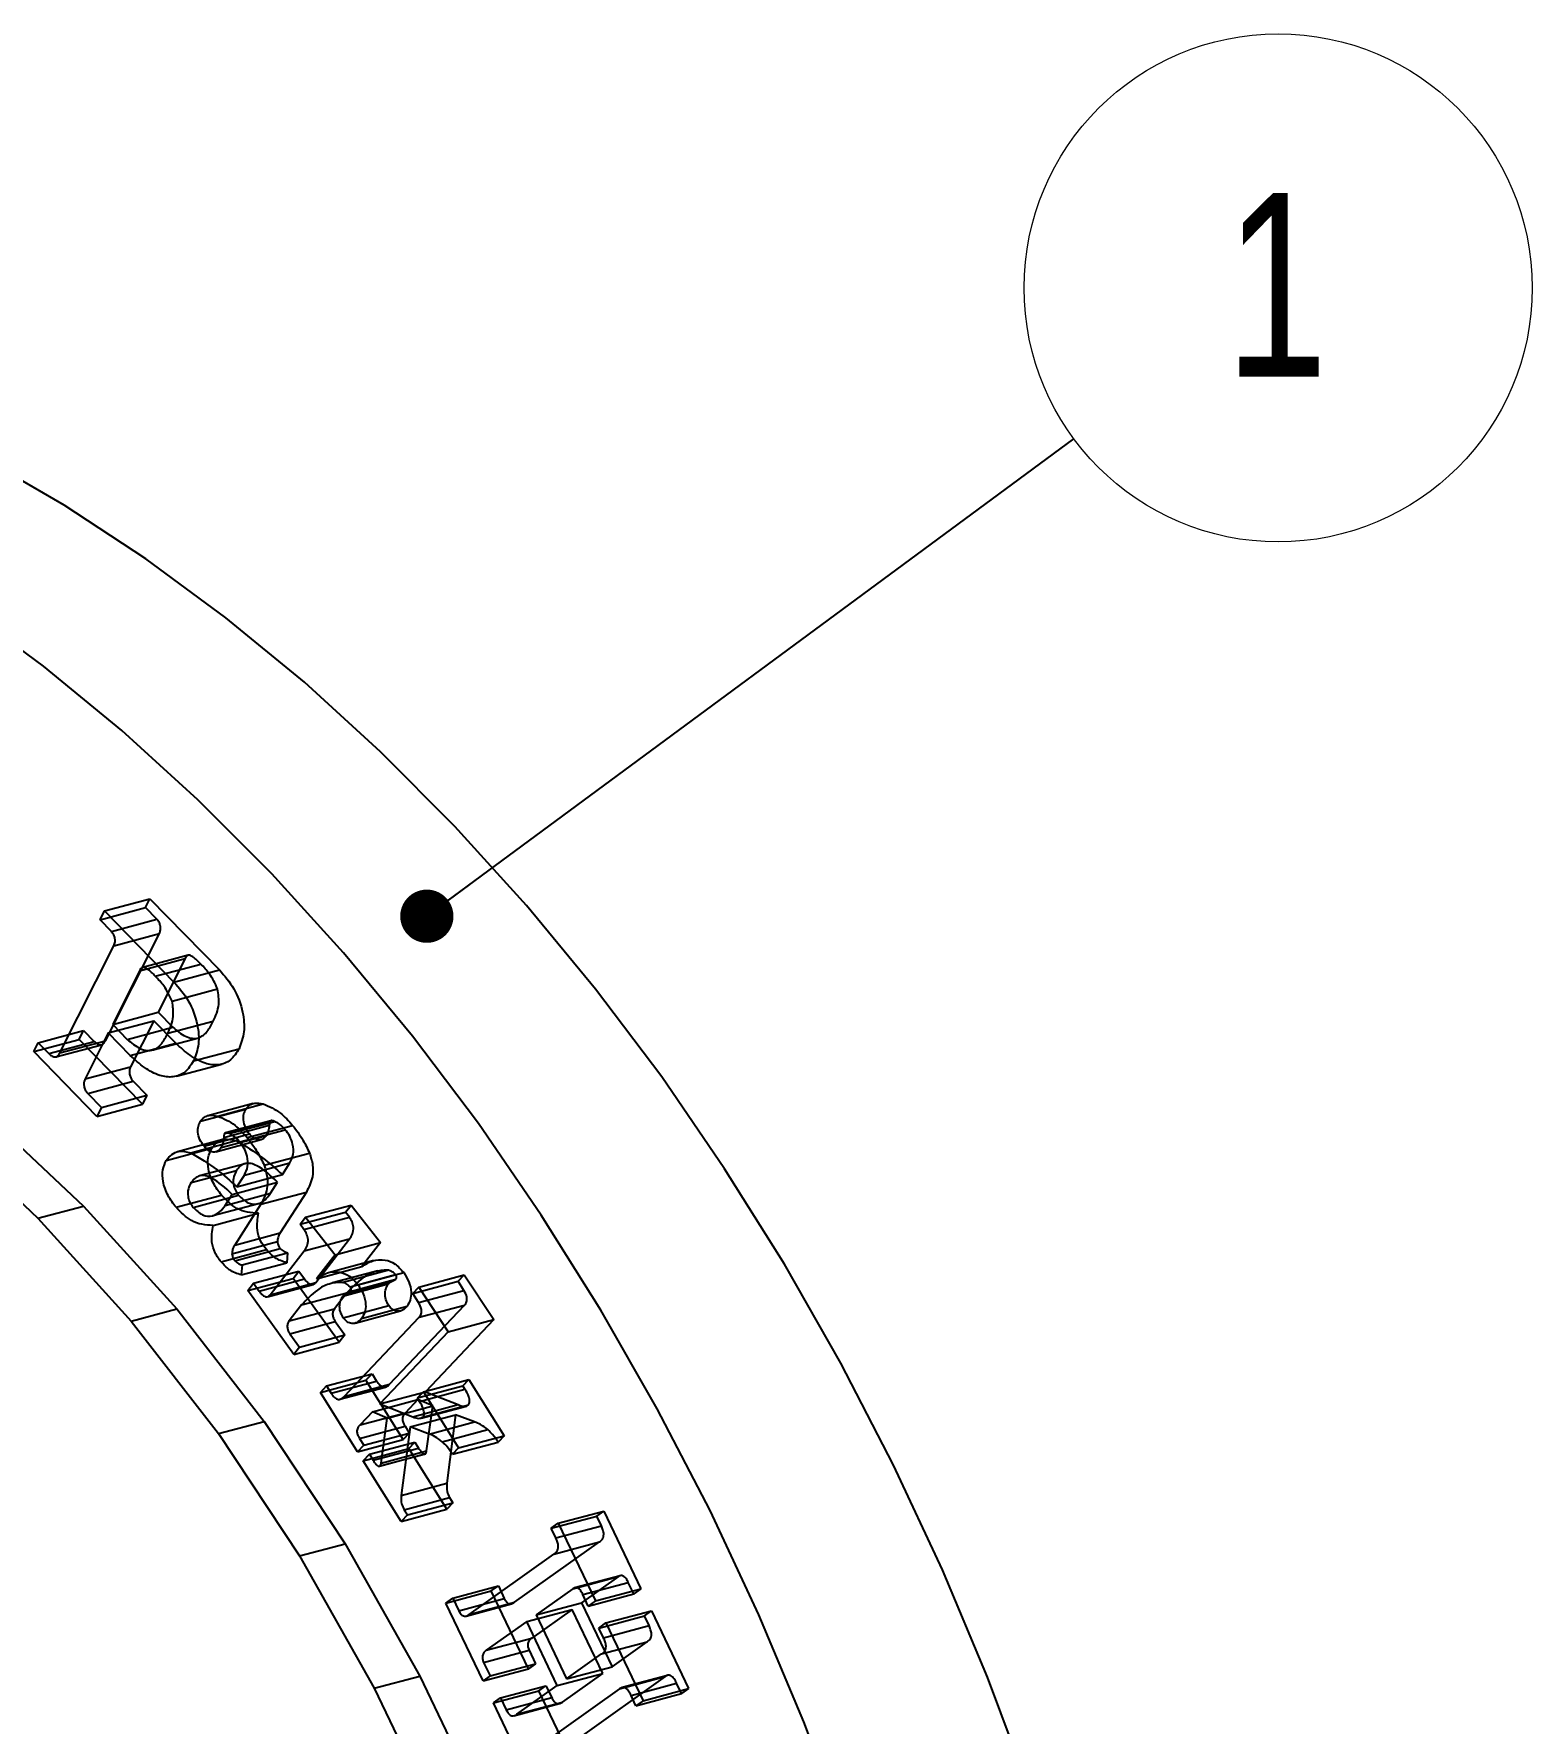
# Model space of a CAD drawing. Header units: inches. Extents: x 0 to 16.3, y 0 to 11.5.
# Drawn here: x 5.09 to 6.216, y 7.248 to 8.517 of the extents above; entities that cross this region are included whole.
import ezdxf

# ---------------------------------------------------------------- set-up
doc = ezdxf.new("R2010")
doc.units = ezdxf.units.IN
doc.header["$MEASUREMENT"] = 0
doc.styles.add('SLDTEXTSTYLE0', font='TXT', dxfattribs={"width": 0.75})
doc.dimstyles.new('SLDDIMSTYLE0', dxfattribs={"dimtxt": 0.18, "dimasz": 0.04, "dimexe": 0, "dimexo": 0.0625, "dimgap": 0, "dimtad": 0, "dimtih": 1, "dimtoh": 1, "dimdec": 0, "dimrnd": 1e-09, "dimzin": 0, "dimdsep": 46, "dimtxsty": 'Standard', "dimblk1": 'DOT', "dimblk2": 'DOT', "dimsah": 1, "dimcen": 0.09, "dimadec": 0, "dimazin": 0, "dimtfac": 0.04, "dimtdec": 0, "dimtofl": 0, "dimtmove": 0, "dimatfit": 3, "dimldrblk": 'DOT', "dimfxl": 1, "dimfrac": 2, "dimtolj": 1, "dimtzin": 0, "dimarcsym": 0})

# ---------------------------------------------------------------- blocks, each defined once
blk = doc.blocks.new('SW_NOTE_0')
at = {"color": 0, "linetype": 'Continuous', "lineweight": 0}
blk.add_circle((0.1535, 0.1133), 0.1908, dxfattribs=at)
at = {"color": 0, "linetype": 'Continuous', "lineweight": 0, "insert": (0.1522, 0.1845), "char_height": 0.1378, "attachment_point": 2, "style": 'SLDTEXTSTYLE0'}
blk.add_mtext('1', dxfattribs=at)
blk = doc.blocks.new('_Dot')
at = {"color": 0, "linetype": 'ByBlock', "lineweight": -2}
blk.add_line((-0.5, 0), (-1, 0), dxfattribs=at)
at = {"color": 0, "linetype": 'ByBlock', "const_width": 0.5}
blk.add_lwpolyline([(-0.25, 0, 1), (0.25, 0, 1)], format="xyb", close=True, dxfattribs=at)

msp = doc.modelspace()

# ---------------------------------------------------------------- linework, layer by layer
at = {"color": 7, "linetype": 'Continuous', "lineweight": 25}
for p, q in [((5.1431, 7.8582), (5.1772, 7.8673)), ((5.1739, 7.8607), (5.1772, 7.8673)), ((5.1772, 7.8673), (5.2294, 7.8139)), ((5.1397, 7.8515), (5.1739, 7.8607)), ((5.1397, 7.8515), (5.1431, 7.8582)), ((5.1431, 7.8582), (5.1952, 7.8047)), ((5.1824, 7.8519), (5.1739, 7.8607)), ((5.1483, 7.8428), (5.1397, 7.8515)), ((5.1483, 7.8428), (5.1824, 7.8519)), ((5.1096, 7.7515), (5.1501, 7.832)), ((5.1437, 7.7607), (5.1843, 7.8412)), ((5.1501, 7.832), (5.1843, 7.8412)), ((5.1694, 7.8133), (5.2036, 7.8225)), ((5.206, 7.8249), (5.1718, 7.8157)), ((5.1812, 7.8091), (5.2154, 7.8183)), ((5.2036, 7.8225), (5.1833, 7.7822)), ((5.1694, 7.8133), (5.1492, 7.773)), ((5.1952, 7.8047), (5.2294, 7.8139)), ((5.1939, 7.7904), (5.228, 7.7996)), ((5.1492, 7.773), (5.1833, 7.7822)), ((5.1833, 7.7822), (5.1944, 7.7709)), ((5.0933, 7.7592), (5.1274, 7.7683)), ((5.1241, 7.7617), (5.1274, 7.7683)), ((5.1274, 7.7683), (5.1354, 7.7602)), ((5.1459, 7.7665), (5.1286, 7.7321)), ((5.1459, 7.7665), (5.1801, 7.7757)), ((5.1624, 7.7496), (5.1459, 7.7665)), ((5.1492, 7.773), (5.1602, 7.7617)), ((5.1602, 7.7617), (5.1944, 7.7709)), ((5.1801, 7.7757), (5.1627, 7.7412)), ((5.1966, 7.7588), (5.1801, 7.7757)), ((5.1906, 7.7663), (5.2248, 7.7754)), ((5.0899, 7.7525), (5.1241, 7.7617)), ((5.0899, 7.7525), (5.0933, 7.7592)), ((5.0933, 7.7592), (5.1012, 7.751)), ((5.1012, 7.751), (5.1354, 7.7602)), ((5.1066, 7.7486), (5.1408, 7.7577)), ((5.1096, 7.7515), (5.1437, 7.7607)), ((5.1716, 7.713), (5.1241, 7.7617)), ((5.1624, 7.7496), (5.1966, 7.7588)), ((5.1796, 7.7538), (5.2138, 7.7629)), ((5.21, 7.7455), (5.2441, 7.7547)), ((5.1374, 7.7039), (5.0899, 7.7525)), ((5.1286, 7.7321), (5.1627, 7.7412)), ((5.1971, 7.734), (5.2313, 7.7432)), ((5.1305, 7.721), (5.1646, 7.7302)), ((5.1646, 7.7302), (5.1749, 7.7197)), ((5.1305, 7.721), (5.1407, 7.7105)), ((5.1407, 7.7105), (5.1749, 7.7197)), ((5.1749, 7.7197), (5.1716, 7.713)), ((5.0526, 7.7067), (5.1272, 7.6365)), ((5.1374, 7.7039), (5.1716, 7.713)), ((5.1407, 7.7105), (5.1374, 7.7039)), ((5.2151, 7.7002), (5.2493, 7.7093)), ((5.2548, 7.7135), (5.2207, 7.7044)), ((5.2281, 7.7041), (5.2622, 7.7133)), ((5.0184, 7.6975), (5.093, 7.6273)), ((5.2178, 7.6816), (5.2519, 7.6907)), ((5.2306, 7.6804), (5.2647, 7.6896)), ((5.2327, 7.6881), (5.2668, 7.6972)), ((5.2332, 7.6909), (5.2673, 7.7001)), ((5.2681, 7.7006), (5.234, 7.6915)), ((5.2367, 7.691), (5.2709, 7.7001)), ((5.2447, 7.6847), (5.2788, 7.6938)), ((5.2502, 7.6879), (5.2844, 7.697)), ((5.1895, 7.6708), (5.2237, 7.68)), ((5.2319, 7.6864), (5.1978, 7.6773)), ((5.2078, 7.6766), (5.2419, 7.6857)), ((5.2267, 7.6772), (5.2608, 7.6864)), ((5.2486, 7.6683), (5.2145, 7.6592)), ((5.2481, 7.6597), (5.2823, 7.6689)), ((5.263, 7.6671), (5.2971, 7.6763)), ((5.2767, 7.6601), (5.2823, 7.6689)), ((5.2081, 7.6541), (5.2423, 7.6632)), ((5.2389, 7.6453), (5.2731, 7.6545)), ((5.2425, 7.651), (5.2767, 7.6601)), ((5.2425, 7.651), (5.2481, 7.6597)), ((5.2677, 7.6461), (5.2731, 7.6545)), ((5.1968, 7.6356), (5.231, 7.6447)), ((5.2097, 7.6355), (5.2438, 7.6446)), ((5.2336, 7.637), (5.2677, 7.6461)), ((5.2336, 7.637), (5.2389, 7.6453)), ((5.2606, 7.6379), (5.2947, 7.647)), ((5.2947, 7.647), (5.275, 7.6163)), ((5.093, 7.6273), (5.1272, 7.6365)), ((5.093, 7.6273), (5.1631, 7.5501)), ((5.1272, 7.6365), (5.1973, 7.5592)), ((5.2245, 7.6293), (5.2587, 7.6384)), ((5.2246, 7.6219), (5.2587, 7.6311)), ((5.2606, 7.6379), (5.2409, 7.6071)), ((5.2901, 7.6229), (5.3242, 7.632)), ((5.2901, 7.6229), (5.2941, 7.6281)), ((5.2929, 7.619), (5.327, 7.6281)), ((5.2941, 7.6281), (5.3283, 7.6372)), ((5.2941, 7.6281), (5.3163, 7.6)), ((5.3242, 7.632), (5.3283, 7.6372)), ((5.327, 7.6281), (5.3242, 7.632)), ((5.3283, 7.6372), (5.3504, 7.6091)), ((5.2409, 7.6071), (5.275, 7.6163)), ((5.2929, 7.619), (5.2901, 7.6229)), ((5.2306, 7.5946), (5.2647, 7.6038)), ((5.2388, 7.6007), (5.2729, 7.6099)), ((5.2409, 7.5954), (5.275, 7.6046)), ((5.2464, 7.5923), (5.2806, 7.6014)), ((5.2675, 7.5699), (5.2931, 7.6028)), ((5.2806, 7.6014), (5.2799, 7.5939)), ((5.2931, 7.6028), (5.3272, 7.6119)), ((5.3017, 7.579), (5.3272, 7.6119)), ((5.3163, 7.6), (5.3504, 7.6091)), ((5.3504, 7.6091), (5.3363, 7.591)), ((5.2458, 7.5848), (5.2799, 7.5939)), ((5.2464, 7.5923), (5.2458, 7.5848)), ((5.3163, 7.6), (5.3022, 7.5819)), ((5.3022, 7.5819), (5.3363, 7.591)), ((5.3454, 7.5956), (5.3113, 7.5864)), ((5.3214, 7.5792), (5.3556, 7.5884)), ((5.2506, 7.5731), (5.2847, 7.5822)), ((5.2506, 7.5731), (5.2549, 7.5786)), ((5.2549, 7.5786), (5.289, 7.5877)), ((5.2549, 7.5786), (5.2592, 7.5727)), ((5.2592, 7.5727), (5.2933, 7.5818)), ((5.2655, 7.5684), (5.2997, 7.5776)), ((5.2675, 7.5699), (5.3017, 7.579)), ((5.2847, 7.5822), (5.289, 7.5877)), ((5.3194, 7.5342), (5.2847, 7.5822)), ((5.289, 7.5877), (5.2933, 7.5818)), ((5.3485, 7.5879), (5.3143, 7.5788)), ((5.3221, 7.5688), (5.3562, 7.578)), ((5.326, 7.5714), (5.3601, 7.5806)), ((5.3275, 7.5759), (5.3617, 7.5851)), ((5.3277, 7.5724), (5.3619, 7.5815)), ((5.3336, 7.5773), (5.3678, 7.5865)), ((5.3746, 7.5709), (5.4088, 7.5801)), ((5.3746, 7.5709), (5.3791, 7.5757)), ((5.3791, 7.5757), (5.4133, 7.5848)), ((5.3791, 7.5757), (5.4013, 7.5421)), ((5.4088, 7.5801), (5.4133, 7.5848)), ((5.4131, 7.5732), (5.4088, 7.5801)), ((5.4133, 7.5848), (5.4354, 7.5512)), ((5.2852, 7.5251), (5.2506, 7.5731)), ((5.2911, 7.5622), (5.3252, 7.5713)), ((5.3252, 7.5713), (5.3159, 7.5594)), ((5.379, 7.564), (5.3746, 7.5709)), ((5.379, 7.564), (5.4131, 7.5732)), ((5.1631, 7.5501), (5.1973, 7.5592)), ((5.1631, 7.5501), (5.2287, 7.4656)), ((5.1973, 7.5592), (5.2629, 7.4747)), ((5.2911, 7.5622), (5.2817, 7.5502)), ((5.2817, 7.5502), (5.3159, 7.5594)), ((5.3224, 7.5526), (5.3566, 7.5617)), ((5.3231, 7.4935), (5.3794, 7.553)), ((5.3314, 7.5486), (5.3655, 7.5577)), ((5.3361, 7.552), (5.3703, 7.5612)), ((5.3572, 7.5027), (5.4136, 7.5621)), ((5.3794, 7.553), (5.4136, 7.5621)), ((5.4354, 7.5512), (5.3841, 7.4971)), ((5.4013, 7.5421), (5.4354, 7.5512)), ((5.2823, 7.5406), (5.3164, 7.5498)), ((5.2823, 7.5406), (5.2895, 7.5306)), ((5.2895, 7.5306), (5.3237, 7.5397)), ((5.3164, 7.5498), (5.3237, 7.5397)), ((5.3237, 7.5397), (5.3194, 7.5342)), ((5.4013, 7.5421), (5.35, 7.488)), ((5.2852, 7.5251), (5.3194, 7.5342)), ((5.2895, 7.5306), (5.2852, 7.5251)), ((5.3053, 7.4965), (5.3394, 7.5057)), ((5.3053, 7.4965), (5.3099, 7.5014)), ((5.3099, 7.5014), (5.3441, 7.5105)), ((5.3099, 7.5014), (5.3134, 7.4959)), ((5.3134, 7.4959), (5.3475, 7.505)), ((5.3199, 7.4914), (5.3541, 7.5006)), ((5.3231, 7.4935), (5.3572, 7.5027)), ((5.3394, 7.5057), (5.3441, 7.5105)), ((5.3673, 7.4611), (5.3394, 7.5057)), ((5.3441, 7.5105), (5.3475, 7.505)), ((5.3781, 7.4924), (5.4122, 7.5015)), ((5.3826, 7.4971), (5.4167, 7.5062)), ((5.4122, 7.5015), (5.4167, 7.5062)), ((5.4138, 7.4989), (5.4122, 7.5015)), ((5.4167, 7.5062), (5.4432, 7.4639)), ((5.3332, 7.452), (5.3053, 7.4965)), ((5.3443, 7.4819), (5.3784, 7.4911)), ((5.35, 7.488), (5.3841, 7.4971)), ((5.35, 7.488), (5.3746, 7.4782)), ((5.3555, 7.4773), (5.3897, 7.4865)), ((5.3784, 7.4911), (5.3691, 7.4813)), ((5.3746, 7.4782), (5.4087, 7.4874)), ((5.3781, 7.4924), (5.3826, 7.4971)), ((5.3797, 7.4898), (5.3781, 7.4924)), ((5.3897, 7.4865), (5.3784, 7.4911)), ((5.3797, 7.4898), (5.4138, 7.4989)), ((5.3823, 7.4779), (5.4165, 7.4871)), ((5.3826, 7.4971), (5.409, 7.4548)), ((5.3841, 7.4971), (5.4087, 7.4874)), ((5.385, 7.4526), (5.3897, 7.4865)), ((5.2287, 7.4656), (5.2629, 7.4747)), ((5.2629, 7.4747), (5.3238, 7.3829)), ((5.3443, 7.4819), (5.335, 7.4721)), ((5.335, 7.4721), (5.3691, 7.4813)), ((5.3555, 7.4773), (5.3443, 7.4819)), ((5.3508, 7.4434), (5.3555, 7.4773)), ((5.3727, 7.4707), (5.4068, 7.4798)), ((5.3809, 7.4771), (5.415, 7.4863)), ((5.3869, 7.4653), (5.421, 7.4745)), ((5.4068, 7.4798), (5.4002, 7.4283)), ((5.421, 7.4745), (5.4068, 7.4798)), ((5.2287, 7.4656), (5.2896, 7.3738)), ((5.3332, 7.452), (5.3673, 7.4611)), ((5.3347, 7.4619), (5.3688, 7.4711)), ((5.3347, 7.4619), (5.3378, 7.4569)), ((5.3378, 7.4569), (5.372, 7.466)), ((5.3727, 7.4707), (5.366, 7.4191)), ((5.372, 7.466), (5.3673, 7.4611)), ((5.3688, 7.4711), (5.372, 7.466)), ((5.3869, 7.4653), (5.3727, 7.4707)), ((5.3968, 7.4595), (5.431, 7.4686)), ((5.409, 7.4548), (5.4432, 7.4639)), ((5.4432, 7.4639), (5.4387, 7.4592)), ((5.3378, 7.4569), (5.3332, 7.452)), ((5.3374, 7.4452), (5.3716, 7.4544)), ((5.3374, 7.4452), (5.342, 7.4501)), ((5.342, 7.4501), (5.3762, 7.4593)), ((5.342, 7.4501), (5.3449, 7.4456)), ((5.3449, 7.4456), (5.379, 7.4547)), ((5.3496, 7.4411), (5.3837, 7.4503)), ((5.3501, 7.4414), (5.3843, 7.4505)), ((5.3508, 7.4434), (5.385, 7.4526)), ((5.3716, 7.4544), (5.3762, 7.4593)), ((5.4001, 7.4088), (5.3716, 7.4544)), ((5.3762, 7.4593), (5.379, 7.4547)), ((5.4045, 7.4501), (5.4387, 7.4592)), ((5.409, 7.4548), (5.4045, 7.4501)), ((5.366, 7.3996), (5.3374, 7.4452)), ((5.366, 7.4191), (5.4002, 7.4283)), ((5.3682, 7.4084), (5.4023, 7.4175)), ((5.3706, 7.4045), (5.4047, 7.4137)), ((5.4047, 7.4137), (5.4001, 7.4088)), ((5.4023, 7.4175), (5.4047, 7.4137)), ((5.366, 7.3996), (5.4001, 7.4088)), ((5.3706, 7.4045), (5.366, 7.3996)), ((5.3682, 7.4084), (5.3706, 7.4045)), ((5.4786, 7.3945), (5.5128, 7.4036)), ((5.4786, 7.3945), (5.4839, 7.3983)), ((5.4839, 7.3983), (5.5181, 7.4074)), ((5.4839, 7.3983), (5.5118, 7.3399)), ((5.5128, 7.4036), (5.5181, 7.4074)), ((5.5163, 7.3963), (5.5128, 7.4036)), ((5.5181, 7.4074), (5.546, 7.349)), ((5.4821, 7.3872), (5.4786, 7.3945)), ((5.4821, 7.3872), (5.5163, 7.3963)), ((5.2896, 7.3738), (5.3238, 7.3829)), ((5.2896, 7.3738), (5.3457, 7.2744)), ((5.3238, 7.3829), (5.3799, 7.2835)), ((5.417, 7.3298), (5.4807, 7.3751)), ((5.4511, 7.3389), (5.5148, 7.3842)), ((5.4807, 7.3751), (5.5148, 7.3842)), ((5.3995, 7.3382), (5.4336, 7.3474)), ((5.4048, 7.342), (5.4389, 7.3512)), ((5.4336, 7.3474), (5.4389, 7.3512)), ((5.4615, 7.289), (5.4336, 7.3474)), ((5.4389, 7.3512), (5.4434, 7.3418)), ((5.4949, 7.3491), (5.4672, 7.3295)), ((5.4949, 7.3491), (5.5291, 7.3583)), ((5.5303, 7.3589), (5.4961, 7.3498)), ((5.5291, 7.3583), (5.5014, 7.3386)), ((5.5024, 7.3447), (5.5365, 7.3539)), ((5.5118, 7.3399), (5.546, 7.349)), ((5.5407, 7.3453), (5.5365, 7.3539)), ((5.546, 7.349), (5.5407, 7.3453)), ((5.3995, 7.3382), (5.4048, 7.342)), ((5.4274, 7.2799), (5.3995, 7.3382)), ((5.4048, 7.342), (5.4093, 7.3326)), ((5.4093, 7.3326), (5.4434, 7.3418)), ((5.4147, 7.3286), (5.4489, 7.3378)), ((5.417, 7.3298), (5.4511, 7.3389)), ((5.4672, 7.3295), (5.5014, 7.3386)), ((5.5014, 7.3386), (5.5243, 7.2905)), ((5.5065, 7.3361), (5.5024, 7.3447)), ((5.5065, 7.3361), (5.5407, 7.3453)), ((5.5118, 7.3399), (5.5065, 7.3361)), ((5.4602, 7.3245), (5.4298, 7.3029)), ((5.4602, 7.3245), (5.4944, 7.3336)), ((5.4832, 7.2764), (5.4602, 7.3245)), ((5.4944, 7.3336), (5.464, 7.312)), ((5.4672, 7.3295), (5.4902, 7.2814)), ((5.5173, 7.2855), (5.4944, 7.3336)), ((5.5144, 7.3196), (5.5486, 7.3287)), ((5.5144, 7.3196), (5.5197, 7.3234)), ((5.5197, 7.3234), (5.5539, 7.3325)), ((5.5197, 7.3234), (5.5477, 7.2649)), ((5.5486, 7.3287), (5.5539, 7.3325)), ((5.5521, 7.3214), (5.5486, 7.3287)), ((5.5539, 7.3325), (5.5818, 7.2741)), ((5.4298, 7.3029), (5.464, 7.312)), ((5.5179, 7.3123), (5.5144, 7.3196)), ((5.5165, 7.3001), (5.5506, 7.3092)), ((5.5179, 7.3123), (5.5521, 7.3214)), ((5.5243, 7.2905), (5.5506, 7.3092)), ((5.4278, 7.2938), (5.462, 7.3029)), ((5.462, 7.3029), (5.4668, 7.2928)), ((5.4902, 7.2814), (5.5165, 7.3001)), ((5.3457, 7.2744), (5.3799, 7.2835)), ((5.3799, 7.2835), (5.4312, 7.1765)), ((5.4274, 7.2799), (5.4615, 7.289)), ((5.4327, 7.2836), (5.4274, 7.2799)), ((5.4278, 7.2938), (5.4327, 7.2836)), ((5.4327, 7.2836), (5.4668, 7.2928)), ((5.4668, 7.2928), (5.4615, 7.289)), ((5.4832, 7.2764), (5.5173, 7.2855)), ((5.487, 7.264), (5.5173, 7.2855)), ((5.4902, 7.2814), (5.5243, 7.2905)), ((5.566, 7.284), (5.5318, 7.2749)), ((5.3457, 7.2744), (5.397, 7.1673)), ((5.4353, 7.2633), (5.4694, 7.2725)), ((5.4406, 7.2671), (5.4747, 7.2762)), ((5.4528, 7.2548), (5.4832, 7.2764)), ((5.53, 7.2739), (5.4662, 7.2286)), ((5.4694, 7.2725), (5.4747, 7.2762)), ((5.4974, 7.214), (5.4694, 7.2725)), ((5.4747, 7.2762), (5.479, 7.2674)), ((5.5641, 7.2831), (5.5003, 7.2377)), ((5.53, 7.2739), (5.5641, 7.2831)), ((5.5386, 7.269), (5.5727, 7.2781)), ((5.5477, 7.2649), (5.5818, 7.2741)), ((5.5765, 7.2703), (5.5727, 7.2781)), ((5.5818, 7.2741), (5.5765, 7.2703)), ((5.4353, 7.2633), (5.4406, 7.2671)), ((5.4632, 7.2049), (5.4353, 7.2633)), ((5.4406, 7.2671), (5.4448, 7.2582)), ((5.4448, 7.2582), (5.479, 7.2674)), ((5.4506, 7.2537), (5.4848, 7.2628)), ((5.4528, 7.2548), (5.487, 7.264)), ((5.5423, 7.2612), (5.5386, 7.269)), ((5.5423, 7.2612), (5.5765, 7.2703)), ((5.5477, 7.2649), (5.5423, 7.2612))]:
    msp.add_line(p, q, dxfattribs=at)
at = {"color": 7, "linetype": 'Continuous', "lineweight": 25, "flags": 128}
for points in [[(5.8371, 7.2004), (5.8064, 7.2826), (5.7725, 7.3632), (5.7358, 7.4419), (5.6961, 7.5185), (5.6538, 7.5928), (5.6089, 7.6645), (5.5616, 7.7335), (5.5119, 7.7994), (5.4601, 7.8623), (5.4062, 7.9217), (5.3505, 7.9776), (5.2932, 8.0299), (5.2343, 8.0783), (5.174, 8.1226), (5.1127, 8.1629), (5.0503, 8.1989)], [(5.6993, 7.1673), (5.6685, 7.2492), (5.6346, 7.3295), (5.5979, 7.4079), (5.5583, 7.4843), (5.516, 7.5583), (5.4711, 7.6297), (5.4239, 7.6984), (5.3743, 7.7641), (5.3225, 7.8267), (5.2688, 7.886), (5.2132, 7.9417), (5.156, 7.9938), (5.0973, 8.042), (5.0372, 8.0862)]]:
    msp.add_lwpolyline(points, dxfattribs=at)
at = {"color": 7, "linetype": 'Continuous', "lineweight": 25}
for points, knots in [([(5.1501, 7.832), (5.1505, 7.8329), (5.1512, 7.8348), (5.1509, 7.8381), (5.1499, 7.8409), (5.1488, 7.8421), (5.1483, 7.8428)], [0, 0, 0, 0, 0.280308, 0.55972, 0.780009, 1, 1, 1, 1]), ([(5.1843, 7.8412), (5.1846, 7.8421), (5.1854, 7.8439), (5.1851, 7.8472), (5.1841, 7.85), (5.183, 7.8513), (5.1824, 7.8519)], [0, 0, 0, 0, 0.280308, 0.55972, 0.780009, 1, 1, 1, 1]), ([(5.2154, 7.8183), (5.2134, 7.8202), (5.211, 7.8227), (5.2077, 7.8248), (5.206, 7.8251), (5.2045, 7.8241), (5.2039, 7.823), (5.2036, 7.8225)], [0, 0, 0, 0, 0.500477, 0.625634, 0.750107, 0.874869, 1, 1, 1, 1]), ([(5.228, 7.7996), (5.2261, 7.8036), (5.2227, 7.8108), (5.2176, 7.816), (5.2154, 7.8183)], [0, 0, 0, 0, 0.55774, 1, 1, 1, 1]), ([(5.1812, 7.8091), (5.1793, 7.8111), (5.1768, 7.8136), (5.1736, 7.8157), (5.1718, 7.8159), (5.1704, 7.815), (5.1697, 7.8139), (5.1694, 7.8133)], [0, 0, 0, 0, 0.5004774, 0.6256338, 0.7501072, 0.8748691, 1, 1, 1, 1]), ([(5.1939, 7.7904), (5.192, 7.7944), (5.1885, 7.8016), (5.1835, 7.8068), (5.1812, 7.8091)], [0, 0, 0, 0, 0.55774, 1, 1, 1, 1]), ([(5.1952, 7.8047), (5.1991, 7.8003), (5.2068, 7.7914), (5.2131, 7.7744), (5.2146, 7.7578), (5.2115, 7.7496), (5.21, 7.7455)], [0, 0, 0, 0, 0.280658, 0.560202, 0.780158, 1, 1, 1, 1]), ([(5.2294, 7.8139), (5.2332, 7.8094), (5.241, 7.8006), (5.2472, 7.7835), (5.2487, 7.767), (5.2457, 7.7588), (5.2441, 7.7547)], [0, 0, 0, 0, 0.280658, 0.560202, 0.780158, 1, 1, 1, 1]), ([(5.2248, 7.7754), (5.2266, 7.7794), (5.2299, 7.7865), (5.2286, 7.7956), (5.228, 7.7996)], [0, 0, 0, 0, 0.561699, 1, 1, 1, 1]), ([(5.1906, 7.7663), (5.1924, 7.7703), (5.1957, 7.7774), (5.1944, 7.7865), (5.1939, 7.7904)], [0, 0, 0, 0, 0.561699, 1, 1, 1, 1]), ([(5.1602, 7.7617), (5.1633, 7.7591), (5.1694, 7.7539), (5.1795, 7.7523), (5.1864, 7.7583), (5.1892, 7.7636), (5.1906, 7.7663)], [0, 0, 0, 0, 0.280279, 0.559617, 0.778682, 1, 1, 1, 1]), ([(5.1944, 7.7709), (5.1974, 7.7683), (5.2036, 7.763), (5.2136, 7.7615), (5.2206, 7.7674), (5.2234, 7.7727), (5.2248, 7.7754)], [0, 0, 0, 0, 0.280279, 0.559617, 0.778682, 1, 1, 1, 1]), ([(5.1354, 7.7602), (5.1362, 7.7594), (5.1378, 7.7579), (5.1405, 7.7574), (5.1425, 7.7586), (5.1433, 7.76), (5.1437, 7.7607)], [0, 0, 0, 0, 0.28071, 0.559434, 0.779459, 1, 1, 1, 1]), ([(5.2441, 7.7547), (5.2422, 7.7516), (5.2382, 7.7453), (5.2287, 7.7419), (5.2181, 7.7432), (5.2071, 7.7493), (5.2001, 7.7556), (5.1966, 7.7588)], [0, 0, 0, 0, 0.1863114, 0.3725905, 0.5591284, 0.7794711, 1, 1, 1, 1]), ([(5.1012, 7.751), (5.102, 7.7503), (5.1037, 7.7488), (5.1063, 7.7482), (5.1084, 7.7495), (5.1092, 7.7508), (5.1096, 7.7515)], [0, 0, 0, 0, 0.28071, 0.559434, 0.779459, 1, 1, 1, 1]), ([(5.1627, 7.7412), (5.1623, 7.7403), (5.1616, 7.7384), (5.1618, 7.735), (5.163, 7.7322), (5.1641, 7.7308), (5.1646, 7.7302)], [0, 0, 0, 0, 0.280475, 0.559172, 0.779432, 1, 1, 1, 1]), ([(5.21, 7.7455), (5.208, 7.7424), (5.204, 7.7362), (5.1946, 7.7328), (5.184, 7.7341), (5.1729, 7.7401), (5.1659, 7.7464), (5.1624, 7.7496)], [0, 0, 0, 0, 0.186311, 0.372591, 0.559128, 0.779471, 1, 1, 1, 1]), ([(5.1286, 7.7321), (5.1282, 7.7312), (5.1274, 7.7293), (5.1276, 7.7259), (5.1288, 7.723), (5.1299, 7.7217), (5.1305, 7.721)], [0, 0, 0, 0, 0.280475, 0.559172, 0.779432, 1, 1, 1, 1]), ([(5.2151, 7.7002), (5.216, 7.7013), (5.2179, 7.7036), (5.2224, 7.7051), (5.2259, 7.7045), (5.2281, 7.7041)], [0, 0, 0, 0, 0.279829, 0.55995, 1, 1, 1, 1]), ([(5.2281, 7.7041), (5.2326, 7.7022), (5.2406, 7.6988), (5.2473, 7.6912), (5.2502, 7.6879)], [0, 0, 0, 0, 0.558953, 1, 1, 1, 1]), ([(5.2519, 7.6907), (5.2508, 7.6922), (5.2486, 7.6953), (5.2472, 7.7009), (5.2474, 7.7059), (5.2487, 7.7082), (5.2493, 7.7093)], [0, 0, 0, 0, 0.280284, 0.559454, 0.779566, 1, 1, 1, 1]), ([(5.2493, 7.7093), (5.2502, 7.7105), (5.252, 7.7127), (5.2566, 7.7143), (5.2601, 7.7137), (5.2622, 7.7133)], [0, 0, 0, 0, 0.279829, 0.55995, 1, 1, 1, 1]), ([(5.2622, 7.7133), (5.2667, 7.7114), (5.2747, 7.7079), (5.2814, 7.7004), (5.2844, 7.697)], [0, 0, 0, 0, 0.558953, 1, 1, 1, 1]), ([(5.2178, 7.6816), (5.2166, 7.6831), (5.2144, 7.6861), (5.213, 7.6917), (5.2133, 7.6967), (5.2145, 7.699), (5.2151, 7.7002)], [0, 0, 0, 0, 0.280284, 0.559454, 0.779566, 1, 1, 1, 1]), ([(5.2332, 7.6909), (5.233, 7.6904), (5.2327, 7.6895), (5.2327, 7.6885), (5.2327, 7.6881)], [0, 0, 0, 0, 0.5575615, 1, 1, 1, 1]), ([(5.2367, 7.691), (5.236, 7.6912), (5.2351, 7.6916), (5.2338, 7.6915), (5.2334, 7.6911), (5.2332, 7.6909)], [0, 0, 0, 0, 0.559132, 0.780611, 1, 1, 1, 1]), ([(5.2447, 7.6847), (5.2433, 7.6862), (5.2409, 7.6889), (5.238, 7.6904), (5.2367, 7.691)], [0, 0, 0, 0, 0.559976, 1, 1, 1, 1]), ([(5.2647, 7.6896), (5.2638, 7.6884), (5.2619, 7.6862), (5.2581, 7.686), (5.2546, 7.6878), (5.2528, 7.6897), (5.2519, 7.6907)], [0, 0, 0, 0, 0.27972, 0.558847, 0.779195, 1, 1, 1, 1]), ([(5.2668, 7.6972), (5.2667, 7.6956), (5.2664, 7.6928), (5.2652, 7.6905), (5.2647, 7.6896)], [0, 0, 0, 0, 0.559937, 1, 1, 1, 1]), ([(5.2673, 7.7001), (5.2672, 7.6996), (5.2669, 7.6987), (5.2669, 7.6977), (5.2668, 7.6972)], [0, 0, 0, 0, 0.557561, 1, 1, 1, 1]), ([(5.2709, 7.7001), (5.2702, 7.7004), (5.2692, 7.7007), (5.2679, 7.7007), (5.2675, 7.7003), (5.2673, 7.7001)], [0, 0, 0, 0, 0.559132, 0.780611, 1, 1, 1, 1]), ([(5.2788, 7.6938), (5.2775, 7.6954), (5.275, 7.6981), (5.2722, 7.6995), (5.2709, 7.7001)], [0, 0, 0, 0, 0.5599757, 1, 1, 1, 1]), ([(5.2823, 7.6689), (5.2833, 7.6709), (5.2853, 7.6749), (5.2848, 7.6826), (5.2824, 7.6891), (5.28, 7.6923), (5.2788, 7.6938)], [0, 0, 0, 0, 0.279603, 0.558845, 0.779219, 1, 1, 1, 1]), ([(5.2844, 7.697), (5.2871, 7.6935), (5.292, 7.6872), (5.2955, 7.6796), (5.2971, 7.6763)], [0, 0, 0, 0, 0.560041, 1, 1, 1, 1]), ([(5.1895, 7.6708), (5.1908, 7.6725), (5.1934, 7.6757), (5.1997, 7.6784), (5.2047, 7.6773), (5.2078, 7.6766)], [0, 0, 0, 0, 0.280338, 0.560505, 1, 1, 1, 1]), ([(5.2306, 7.6804), (5.2296, 7.6793), (5.2278, 7.677), (5.2239, 7.6768), (5.2204, 7.6786), (5.2187, 7.6806), (5.2178, 7.6816)], [0, 0, 0, 0, 0.27972, 0.558847, 0.779195, 1, 1, 1, 1]), ([(5.231, 7.6447), (5.2288, 7.6476), (5.2245, 7.6532), (5.2209, 7.6633), (5.2204, 7.6732), (5.2226, 7.6777), (5.2237, 7.68)], [0, 0, 0, 0, 0.280945, 0.5605, 0.780323, 1, 1, 1, 1]), ([(5.2237, 7.68), (5.225, 7.6816), (5.2275, 7.6849), (5.2339, 7.6876), (5.2389, 7.6864), (5.2419, 7.6857)], [0, 0, 0, 0, 0.280338, 0.560505, 1, 1, 1, 1]), ([(5.2327, 7.6881), (5.2325, 7.6865), (5.2322, 7.6836), (5.2311, 7.6814), (5.2306, 7.6804)], [0, 0, 0, 0, 0.559937, 1, 1, 1, 1]), ([(5.2419, 7.6857), (5.2486, 7.6817), (5.2606, 7.6744), (5.2718, 7.6645), (5.2767, 7.6601)], [0, 0, 0, 0, 0.559208, 1, 1, 1, 1]), ([(5.2481, 7.6597), (5.2491, 7.6617), (5.2511, 7.6658), (5.2506, 7.6734), (5.2482, 7.68), (5.2459, 7.6831), (5.2447, 7.6847)], [0, 0, 0, 0, 0.279603, 0.558845, 0.779219, 1, 1, 1, 1]), ([(5.2502, 7.6879), (5.2529, 7.6844), (5.2578, 7.6781), (5.2614, 7.6705), (5.263, 7.6671)], [0, 0, 0, 0, 0.560041, 1, 1, 1, 1]), ([(5.1968, 7.6356), (5.1947, 7.6384), (5.1904, 7.6441), (5.1867, 7.6542), (5.1863, 7.664), (5.1885, 7.6686), (5.1895, 7.6708)], [0, 0, 0, 0, 0.280945, 0.5605, 0.780323, 1, 1, 1, 1]), ([(5.2078, 7.6766), (5.2145, 7.6725), (5.2265, 7.6653), (5.2376, 7.6554), (5.2425, 7.651)], [0, 0, 0, 0, 0.559208, 1, 1, 1, 1]), ([(5.2731, 7.6545), (5.268, 7.6593), (5.2617, 7.6652), (5.2531, 7.6687), (5.2489, 7.6687), (5.245, 7.6669), (5.2432, 7.6645), (5.2423, 7.6632)], [0, 0, 0, 0, 0.499941, 0.625073, 0.750063, 0.87499, 1, 1, 1, 1]), ([(5.263, 7.6671), (5.2639, 7.6642), (5.2658, 7.6583), (5.2654, 7.6474), (5.2624, 7.6415), (5.2606, 7.6379)], [0, 0, 0, 0, 0.28002, 0.560505, 1, 1, 1, 1]), ([(5.2971, 7.6763), (5.298, 7.6733), (5.2999, 7.6675), (5.2996, 7.6565), (5.2965, 7.6506), (5.2947, 7.647)], [0, 0, 0, 0, 0.28002, 0.5605047, 1, 1, 1, 1]), ([(5.2081, 7.6541), (5.2073, 7.6526), (5.2057, 7.6497), (5.2054, 7.6441), (5.207, 7.6391), (5.2088, 7.6367), (5.2097, 7.6355)], [0, 0, 0, 0, 0.280559, 0.559265, 0.779238, 1, 1, 1, 1]), ([(5.2389, 7.6453), (5.2339, 7.6501), (5.2275, 7.6561), (5.219, 7.6595), (5.2147, 7.6595), (5.2109, 7.6578), (5.209, 7.6553), (5.2081, 7.6541)], [0, 0, 0, 0, 0.499941, 0.625073, 0.750063, 0.87499, 1, 1, 1, 1]), ([(5.2423, 7.6632), (5.2415, 7.6618), (5.2398, 7.6589), (5.2395, 7.6533), (5.2412, 7.6482), (5.243, 7.6458), (5.2438, 7.6446)], [0, 0, 0, 0, 0.280559, 0.559265, 0.779238, 1, 1, 1, 1]), ([(5.2587, 7.6311), (5.2532, 7.6315), (5.2432, 7.6322), (5.2347, 7.6409), (5.231, 7.6447)], [0, 0, 0, 0, 0.560407, 1, 1, 1, 1]), ([(5.2438, 7.6446), (5.2461, 7.6424), (5.2507, 7.638), (5.2581, 7.6376), (5.2639, 7.6408), (5.2664, 7.6444), (5.2677, 7.6461)], [0, 0, 0, 0, 0.279162, 0.558403, 0.778913, 1, 1, 1, 1]), ([(5.2246, 7.6219), (5.219, 7.6223), (5.2091, 7.623), (5.2005, 7.6318), (5.1968, 7.6356)], [0, 0, 0, 0, 0.560407, 1, 1, 1, 1]), ([(5.2097, 7.6355), (5.212, 7.6333), (5.2165, 7.6289), (5.224, 7.6285), (5.2297, 7.6317), (5.2323, 7.6352), (5.2336, 7.637)], [0, 0, 0, 0, 0.279162, 0.558403, 0.778913, 1, 1, 1, 1]), ([(5.2647, 7.6038), (5.2631, 7.6059), (5.26, 7.6101), (5.257, 7.6202), (5.2581, 7.627), (5.2587, 7.6311)], [0, 0, 0, 0, 0.280703, 0.559676, 1, 1, 1, 1]), ([(5.3272, 7.6119), (5.328, 7.6131), (5.3296, 7.6154), (5.3304, 7.6202), (5.3292, 7.6247), (5.3278, 7.627), (5.327, 7.6281)], [0, 0, 0, 0, 0.2809581, 0.5592333, 0.779187, 1, 1, 1, 1]), ([(5.2306, 7.5946), (5.229, 7.5968), (5.2258, 7.601), (5.2228, 7.6111), (5.2239, 7.6178), (5.2246, 7.6219)], [0, 0, 0, 0, 0.2807032, 0.5596761, 1, 1, 1, 1]), ([(5.275, 7.6163), (5.2744, 7.6152), (5.2733, 7.6134), (5.273, 7.611), (5.2729, 7.6099)], [0, 0, 0, 0, 0.561, 1, 1, 1, 1]), ([(5.2931, 7.6028), (5.2939, 7.6039), (5.2955, 7.6063), (5.2963, 7.611), (5.2951, 7.6156), (5.2936, 7.6178), (5.2929, 7.619)], [0, 0, 0, 0, 0.280958, 0.559233, 0.779187, 1, 1, 1, 1]), ([(5.2409, 7.6071), (5.2402, 7.6061), (5.2391, 7.6043), (5.2389, 7.6018), (5.2388, 7.6007)], [0, 0, 0, 0, 0.5610001, 1, 1, 1, 1]), ([(5.2388, 7.6007), (5.239, 7.5996), (5.2393, 7.5976), (5.2404, 7.5961), (5.2409, 7.5954)], [0, 0, 0, 0, 0.558339, 1, 1, 1, 1]), ([(5.2799, 7.5939), (5.2769, 7.5949), (5.2714, 7.5966), (5.2668, 7.6016), (5.2647, 7.6038)], [0, 0, 0, 0, 0.559975, 1, 1, 1, 1]), ([(5.2729, 7.6099), (5.2731, 7.6088), (5.2734, 7.6068), (5.2745, 7.6052), (5.275, 7.6046)], [0, 0, 0, 0, 0.558339, 1, 1, 1, 1]), ([(5.275, 7.6046), (5.276, 7.6037), (5.2778, 7.6023), (5.2797, 7.6017), (5.2806, 7.6014)], [0, 0, 0, 0, 0.558596, 1, 1, 1, 1]), ([(5.2458, 7.5848), (5.2427, 7.5857), (5.2372, 7.5875), (5.2326, 7.5925), (5.2306, 7.5946)], [0, 0, 0, 0, 0.559975, 1, 1, 1, 1]), ([(5.2409, 7.5954), (5.2419, 7.5946), (5.2436, 7.5931), (5.2456, 7.5925), (5.2464, 7.5923)], [0, 0, 0, 0, 0.558596, 1, 1, 1, 1]), ([(5.3556, 7.5884), (5.3523, 7.5882), (5.3457, 7.5878), (5.3352, 7.5819), (5.329, 7.5753), (5.3252, 7.5713)], [0, 0, 0, 0, 0.279323, 0.559827, 1, 1, 1, 1]), ([(5.3363, 7.591), (5.339, 7.5927), (5.3444, 7.5961), (5.3532, 7.5967), (5.3615, 7.5936), (5.3657, 7.5889), (5.3678, 7.5865)], [0, 0, 0, 0, 0.280671, 0.560467, 0.780419, 1, 1, 1, 1]), ([(5.3617, 7.5851), (5.3606, 7.5861), (5.3587, 7.5879), (5.3565, 7.5882), (5.3556, 7.5884)], [0, 0, 0, 0, 0.557306, 1, 1, 1, 1]), ([(5.3214, 7.5792), (5.3181, 7.579), (5.3115, 7.5787), (5.3011, 7.5728), (5.2948, 7.5662), (5.2911, 7.5622)], [0, 0, 0, 0, 0.279323, 0.559827, 1, 1, 1, 1]), ([(5.2933, 7.5818), (5.294, 7.5809), (5.2954, 7.5791), (5.2978, 7.5774), (5.3002, 7.5775), (5.3012, 7.5785), (5.3017, 7.579)], [0, 0, 0, 0, 0.281064, 0.560302, 0.7799, 1, 1, 1, 1]), ([(5.3022, 7.5819), (5.3049, 7.5836), (5.3102, 7.587), (5.319, 7.5875), (5.3274, 7.5845), (5.3316, 7.5797), (5.3336, 7.5773)], [0, 0, 0, 0, 0.280671, 0.560467, 0.780419, 1, 1, 1, 1]), ([(5.3275, 7.5759), (5.3264, 7.5769), (5.3245, 7.5787), (5.3224, 7.5791), (5.3214, 7.5792)], [0, 0, 0, 0, 0.5573063, 1, 1, 1, 1]), ([(5.3277, 7.5724), (5.3279, 7.5726), (5.3282, 7.5731), (5.3284, 7.5742), (5.328, 7.5752), (5.3277, 7.5757), (5.3275, 7.5759)], [0, 0, 0, 0, 0.280375, 0.55887, 0.779005, 1, 1, 1, 1]), ([(5.3336, 7.5773), (5.335, 7.5751), (5.3379, 7.5708), (5.3396, 7.5632), (5.3389, 7.5564), (5.337, 7.5535), (5.3361, 7.552)], [0, 0, 0, 0, 0.2805, 0.559908, 0.779799, 1, 1, 1, 1]), ([(5.3566, 7.5617), (5.3557, 7.5632), (5.354, 7.5662), (5.3536, 7.5711), (5.3544, 7.5752), (5.3556, 7.577), (5.3562, 7.578)], [0, 0, 0, 0, 0.279308, 0.558982, 0.779393, 1, 1, 1, 1]), ([(5.3562, 7.578), (5.3569, 7.5786), (5.358, 7.5798), (5.3595, 7.5803), (5.3601, 7.5806)], [0, 0, 0, 0, 0.55938, 1, 1, 1, 1]), ([(5.3601, 7.5806), (5.3605, 7.5807), (5.3611, 7.5809), (5.3616, 7.5813), (5.3619, 7.5815)], [0, 0, 0, 0, 0.560439, 1, 1, 1, 1]), ([(5.3619, 7.5815), (5.362, 7.5818), (5.3624, 7.5823), (5.3625, 7.5834), (5.3622, 7.5844), (5.3618, 7.5848), (5.3617, 7.5851)], [0, 0, 0, 0, 0.280375, 0.55887, 0.779005, 1, 1, 1, 1]), ([(5.3678, 7.5865), (5.3692, 7.5843), (5.372, 7.5799), (5.3737, 7.5723), (5.373, 7.5656), (5.3712, 7.5627), (5.3703, 7.5612)], [0, 0, 0, 0, 0.2805, 0.559908, 0.779799, 1, 1, 1, 1]), ([(5.2592, 7.5727), (5.2599, 7.5718), (5.2612, 7.57), (5.2637, 7.5682), (5.266, 7.5683), (5.267, 7.5694), (5.2675, 7.5699)], [0, 0, 0, 0, 0.281064, 0.560302, 0.7799, 1, 1, 1, 1]), ([(5.3224, 7.5526), (5.3216, 7.5541), (5.3199, 7.557), (5.3195, 7.562), (5.3203, 7.5661), (5.3215, 7.5679), (5.3221, 7.5688)], [0, 0, 0, 0, 0.279308, 0.558982, 0.779393, 1, 1, 1, 1]), ([(5.3221, 7.5688), (5.3227, 7.5695), (5.3239, 7.5707), (5.3253, 7.5712), (5.326, 7.5714)], [0, 0, 0, 0, 0.55938, 1, 1, 1, 1]), ([(5.326, 7.5714), (5.3263, 7.5715), (5.327, 7.5717), (5.3275, 7.5722), (5.3277, 7.5724)], [0, 0, 0, 0, 0.560439, 1, 1, 1, 1]), ([(5.3794, 7.553), (5.38, 7.5537), (5.3812, 7.5552), (5.3813, 7.5597), (5.3799, 7.5624), (5.379, 7.564)], [0, 0, 0, 0, 0.280955, 0.560465, 1, 1, 1, 1]), ([(5.4136, 7.5621), (5.4142, 7.5629), (5.4153, 7.5644), (5.4155, 7.5688), (5.414, 7.5715), (5.4131, 7.5732)], [0, 0, 0, 0, 0.280955, 0.560465, 1, 1, 1, 1]), ([(5.2817, 7.5502), (5.2813, 7.5495), (5.2804, 7.5481), (5.2802, 7.5452), (5.281, 7.5426), (5.2818, 7.5413), (5.2823, 7.5406)], [0, 0, 0, 0, 0.280591, 0.558657, 0.779021, 1, 1, 1, 1]), ([(5.3159, 7.5594), (5.3154, 7.5587), (5.3145, 7.5573), (5.3143, 7.5544), (5.3151, 7.5518), (5.316, 7.5504), (5.3164, 7.5498)], [0, 0, 0, 0, 0.280591, 0.558657, 0.779021, 1, 1, 1, 1]), ([(5.3361, 7.552), (5.3351, 7.5509), (5.333, 7.5487), (5.3291, 7.548), (5.3252, 7.5493), (5.3234, 7.5515), (5.3224, 7.5526)], [0, 0, 0, 0, 0.280383, 0.559946, 0.780042, 1, 1, 1, 1]), ([(5.3703, 7.5612), (5.3692, 7.5601), (5.3672, 7.5579), (5.3632, 7.5572), (5.3594, 7.5585), (5.3575, 7.5607), (5.3566, 7.5617)], [0, 0, 0, 0, 0.280383, 0.559946, 0.780042, 1, 1, 1, 1]), ([(5.3475, 7.505), (5.3483, 7.5039), (5.3498, 7.5017), (5.3529, 7.5001), (5.3554, 7.501), (5.3566, 7.5021), (5.3572, 7.5027)], [0, 0, 0, 0, 0.280892, 0.558471, 0.779053, 1, 1, 1, 1]), ([(5.3134, 7.4959), (5.3141, 7.4948), (5.3157, 7.4925), (5.3187, 7.4909), (5.3212, 7.4918), (5.3225, 7.4929), (5.3231, 7.4935)], [0, 0, 0, 0, 0.280892, 0.558471, 0.779053, 1, 1, 1, 1]), ([(5.3823, 7.4779), (5.3826, 7.4783), (5.3831, 7.479), (5.3832, 7.4812), (5.3825, 7.4851), (5.3808, 7.4879), (5.3797, 7.4898)], [0, 0, 0, 0, 0.124904, 0.250172, 0.499651, 1, 1, 1, 1]), ([(5.4087, 7.4874), (5.4102, 7.4868), (5.4129, 7.4857), (5.4154, 7.4866), (5.4165, 7.4871)], [0, 0, 0, 0, 0.56278, 1, 1, 1, 1]), ([(5.4165, 7.4871), (5.4167, 7.4874), (5.4172, 7.4882), (5.4174, 7.4904), (5.4166, 7.4943), (5.4149, 7.4971), (5.4138, 7.4989)], [0, 0, 0, 0, 0.124904, 0.250172, 0.499651, 1, 1, 1, 1]), ([(5.3691, 7.4813), (5.3685, 7.4806), (5.3674, 7.4793), (5.3666, 7.4763), (5.3675, 7.4733), (5.3684, 7.4718), (5.3688, 7.4711)], [0, 0, 0, 0, 0.281216, 0.558905, 0.779164, 1, 1, 1, 1]), ([(5.3746, 7.4782), (5.3761, 7.4776), (5.3788, 7.4765), (5.3812, 7.4775), (5.3823, 7.4779)], [0, 0, 0, 0, 0.56278, 1, 1, 1, 1]), ([(5.431, 7.4686), (5.4292, 7.47), (5.426, 7.4724), (5.4225, 7.4738), (5.421, 7.4745)], [0, 0, 0, 0, 0.559855, 1, 1, 1, 1]), ([(5.335, 7.4721), (5.3344, 7.4715), (5.3332, 7.4702), (5.3324, 7.4671), (5.3333, 7.4642), (5.3342, 7.4627), (5.3347, 7.4619)], [0, 0, 0, 0, 0.2812158, 0.5589051, 0.7791636, 1, 1, 1, 1]), ([(5.3968, 7.4595), (5.395, 7.4608), (5.3918, 7.4633), (5.3884, 7.4647), (5.3869, 7.4653)], [0, 0, 0, 0, 0.559855, 1, 1, 1, 1]), ([(5.4387, 7.4592), (5.4374, 7.4612), (5.435, 7.4646), (5.4322, 7.4674), (5.431, 7.4686)], [0, 0, 0, 0, 0.560147, 1, 1, 1, 1]), ([(5.379, 7.4547), (5.3797, 7.4536), (5.3808, 7.4519), (5.3825, 7.4505), (5.3836, 7.4501), (5.384, 7.4504), (5.3843, 7.4505)], [0, 0, 0, 0, 0.499905, 0.750943, 0.874333, 1, 1, 1, 1]), ([(5.3843, 7.4505), (5.3845, 7.4508), (5.3848, 7.4514), (5.3849, 7.4522), (5.385, 7.4526)], [0, 0, 0, 0, 0.556758, 1, 1, 1, 1]), ([(5.4045, 7.4501), (5.4032, 7.452), (5.4009, 7.4555), (5.3981, 7.4582), (5.3968, 7.4595)], [0, 0, 0, 0, 0.560147, 1, 1, 1, 1]), ([(5.3449, 7.4456), (5.3456, 7.4444), (5.3467, 7.4427), (5.3484, 7.4413), (5.3494, 7.441), (5.3499, 7.4412), (5.3501, 7.4414)], [0, 0, 0, 0, 0.499905, 0.750943, 0.874333, 1, 1, 1, 1]), ([(5.3501, 7.4414), (5.3503, 7.4417), (5.3507, 7.4423), (5.3508, 7.4431), (5.3508, 7.4434)], [0, 0, 0, 0, 0.556758, 1, 1, 1, 1]), ([(5.4002, 7.4283), (5.4001, 7.4262), (5.3999, 7.4224), (5.4016, 7.419), (5.4023, 7.4175)], [0, 0, 0, 0, 0.559936, 1, 1, 1, 1]), ([(5.366, 7.4191), (5.3659, 7.417), (5.3657, 7.4133), (5.3674, 7.4099), (5.3682, 7.4084)], [0, 0, 0, 0, 0.559936, 1, 1, 1, 1]), ([(5.4807, 7.3751), (5.4815, 7.3757), (5.4831, 7.377), (5.4842, 7.3805), (5.4834, 7.3842), (5.4826, 7.3862), (5.4821, 7.3872)], [0, 0, 0, 0, 0.281042, 0.557997, 0.778749, 1, 1, 1, 1]), ([(5.5148, 7.3842), (5.5156, 7.3848), (5.5173, 7.3861), (5.5184, 7.3897), (5.5176, 7.3933), (5.5167, 7.3953), (5.5163, 7.3963)], [0, 0, 0, 0, 0.281042, 0.557997, 0.778749, 1, 1, 1, 1]), ([(5.5024, 7.3447), (5.5019, 7.3457), (5.5009, 7.3477), (5.4988, 7.3496), (5.4966, 7.3501), (5.4955, 7.3495), (5.4949, 7.3491)], [0, 0, 0, 0, 0.281109, 0.560335, 0.779956, 1, 1, 1, 1]), ([(5.5365, 7.3539), (5.536, 7.3549), (5.535, 7.3568), (5.5329, 7.3588), (5.5308, 7.3592), (5.5296, 7.3586), (5.5291, 7.3583)], [0, 0, 0, 0, 0.281109, 0.560335, 0.779956, 1, 1, 1, 1]), ([(5.4434, 7.3418), (5.4439, 7.3408), (5.445, 7.3388), (5.4481, 7.337), (5.45, 7.3382), (5.4511, 7.3389)], [0, 0, 0, 0, 0.281603, 0.559373, 1, 1, 1, 1]), ([(5.4093, 7.3326), (5.4098, 7.3316), (5.4108, 7.3296), (5.414, 7.3278), (5.4159, 7.3291), (5.417, 7.3298)], [0, 0, 0, 0, 0.281603, 0.559373, 1, 1, 1, 1]), ([(5.464, 7.312), (5.4634, 7.3115), (5.4621, 7.3106), (5.4609, 7.3082), (5.461, 7.3053), (5.4617, 7.3037), (5.462, 7.3029)], [0, 0, 0, 0, 0.280968, 0.56007, 0.779757, 1, 1, 1, 1]), ([(5.5165, 7.3001), (5.5173, 7.3007), (5.519, 7.302), (5.5202, 7.3056), (5.5192, 7.3092), (5.5184, 7.3113), (5.5179, 7.3123)], [0, 0, 0, 0, 0.28129, 0.557727, 0.77845, 1, 1, 1, 1]), ([(5.5506, 7.3092), (5.5515, 7.3099), (5.5531, 7.3111), (5.5543, 7.3147), (5.5534, 7.3184), (5.5525, 7.3204), (5.5521, 7.3214)], [0, 0, 0, 0, 0.28129, 0.557727, 0.77845, 1, 1, 1, 1]), ([(5.4298, 7.3029), (5.4292, 7.3024), (5.428, 7.3014), (5.4268, 7.299), (5.4269, 7.2962), (5.4275, 7.2946), (5.4278, 7.2938)], [0, 0, 0, 0, 0.280968, 0.56007, 0.779757, 1, 1, 1, 1]), ([(5.5727, 7.2781), (5.5722, 7.2793), (5.571, 7.2815), (5.5686, 7.2841), (5.566, 7.2843), (5.5648, 7.2835), (5.5641, 7.2831)], [0, 0, 0, 0, 0.28117, 0.559306, 0.779052, 1, 1, 1, 1]), ([(5.5386, 7.269), (5.538, 7.2701), (5.5369, 7.2724), (5.5345, 7.2749), (5.5319, 7.2751), (5.5306, 7.2743), (5.53, 7.2739)], [0, 0, 0, 0, 0.2811699, 0.5593058, 0.7790524, 1, 1, 1, 1]), ([(5.4448, 7.2582), (5.4454, 7.2572), (5.4464, 7.2551), (5.4489, 7.2533), (5.4511, 7.2537), (5.4522, 7.2544), (5.4528, 7.2548)], [0, 0, 0, 0, 0.281115, 0.558032, 0.778744, 1, 1, 1, 1]), ([(5.479, 7.2674), (5.4795, 7.2663), (5.4806, 7.2643), (5.483, 7.2624), (5.4852, 7.2629), (5.4864, 7.2636), (5.487, 7.264)], [0, 0, 0, 0, 0.281115, 0.558032, 0.778744, 1, 1, 1, 1])]:
    msp.add_open_spline(points, degree=3, knots=knots, dxfattribs=at)

# ---------------------------------------------------------------- block references
at = {"color": 7, "linetype": 'Continuous', "lineweight": 0}
msp.add_blockref('SW_NOTE_0', (5.8712, 8.2128), dxfattribs=at)

# ---------------------------------------------------------------- leaders
msp.add_leader([(5.3852, 7.8542), (5.8712, 8.2128)], dimstyle='SLDDIMSTYLE0', dxfattribs=at)

doc.saveas('drawing.dxf')
